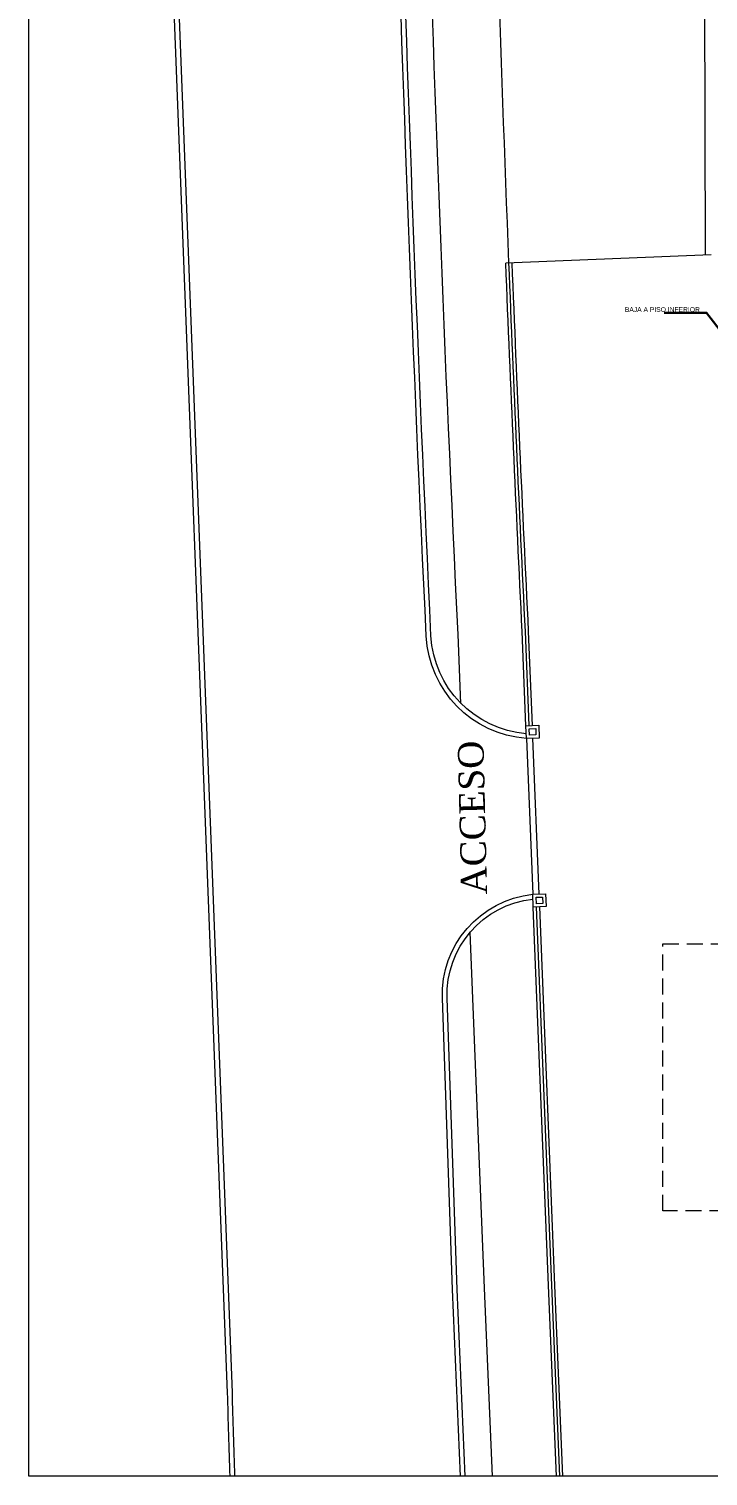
# Model space of a CAD drawing. Header units: millimetres. Extents: x 1010 to 1494, y -119 to 564.
# Drawn here: x 1170.78 to 1191.98, y -119.15 to -73.96 of the extents above; entities that cross this region are included whole.
import ezdxf

# ---------------------------------------------------------------- set-up
doc = ezdxf.new("R2010")
doc.units = ezdxf.units.MM
doc.linetypes.add('HIDDEN', pattern=[0.375, 0.25, -0.125])
doc.layers.add('Arquitectónico Bloqueado', color=9, linetype='Continuous', lineweight=9)
doc.layers.add('AS_DETECCION_P2', color=7, linetype='Continuous', lineweight=30)
doc.styles.get("Standard").update_dxf_attribs({"font": 'arial.ttf'})

# ---------------------------------------------------------------- blocks, each defined once
blk = doc.blocks.new('Base Arquitectónico 2do Piso')
at = {"layer": 'Arquitectónico Bloqueado'}
for p, q in [((1191.832, -64.158), (1191.888, -81.018)), ((1192.068, -81.011), (1185.664, -81.266)), ((1186.31, -96.116), (1186.506, -100.98))]:
    blk.add_line(p, q, dxfattribs=at)
for points in [[(1170.784, -5.291), (1321.02, -5.291), (1321.02, -119.15), (1170.784, -119.15)], [(1186.406, -96.012), (1186.398, -95.812), (1186.597, -95.804), (1186.605, -96.004)], [(1186.618, -101.276), (1186.61, -101.076), (1186.809, -101.068), (1186.818, -101.267)]]:
    blk.add_lwpolyline(points, close=True, dxfattribs=at)
for points in [[(1186.31, -96.116, -0.37809), (1183.181, -92.913, -0.009515), (1181.706, -41.259, -0.006652), (1181.779, -22.185, -0.360031), (1183.837, -19.782), (1189.18, -18.624)], [(1186.304, -95.965, -0.376546), (1183.33, -92.906, -0.009515), (1181.856, -41.257, -0.006652), (1181.929, -22.187, -0.360407), (1183.865, -19.929), (1189.212, -18.771)], [(1185.764, -81.262, -0.007922), (1184.806, -41.231, -0.007055), (1184.899, -21.087), (1189.342, -20.124), (1229.42, -20.097)], [(1184.264, -95.019), (1184.177, -92.868, -0.0102), (1182.706, -41.249, -0.007281), (1182.811, -20.4)], [(1177.059, -119.15, -0.000608), (1176.981, -116.55), (1174.912, -62.825, -0.008888), (1174.576, -25.772), (1174.615, -22.934)], [(1177.209, -119.15, -0.000609), (1177.131, -116.545), (1175.062, -62.82, -0.008888), (1174.725, -25.774), (1174.765, -22.936)], [(1186.294, -95.717), (1186.175, -92.779, -0.00228), (1185.664, -81.266, -0.00228)], [(1186.394, -95.712), (1186.275, -92.775, -0.00228), (1185.764, -81.262, -0.00228)], [(1186.493, -95.708), (1186.375, -92.77, -0.00228), (1185.864, -81.258, -0.00228)]]:
    blk.add_lwpolyline(points, format="xyb", dxfattribs=at)
for points in [[(1186.31, -96.116), (1186.294, -95.717), (1186.693, -95.7), (1186.709, -96.1), (1186.31, -96.116)], [(1186.706, -100.972), (1186.51, -96.108)], [(1186.522, -101.38), (1186.506, -100.98), (1186.905, -100.964), (1186.922, -101.363), (1186.522, -101.38)], [(1187.249, -119.15), (1186.999, -113.203), (1186.522, -101.38)], [(1187.349, -119.15), (1187.099, -113.199), (1186.622, -101.376)], [(1187.449, -119.15), (1187.199, -113.194), (1186.722, -101.372)]]:
    blk.add_lwpolyline(points, dxfattribs=at)
at = {"layer": 'Arquitectónico Bloqueado', "linetype": 'Continuous', "ltscale": 10}
for points in [[(1184.247, -119.15), (1184.001, -113.327), (1183.684, -104.23, -0.393542), (1186.506, -100.98)], [(1184.397, -119.15), (1184.151, -113.322), (1183.834, -104.225, -0.392596), (1186.512, -101.13)]]:
    blk.add_lwpolyline(points, format="xyb", dxfattribs=at)
blk.add_lwpolyline([(1185.248, -119.15), (1185, -113.285), (1184.552, -102.167)], dxfattribs=at)
at = {"layer": 'Arquitectónico Bloqueado', "linetype": 'HIDDEN', "ltscale": 2}
blk.add_lwpolyline([(1190.561, -102.527), (1199.268, -102.527), (1199.268, -110.864), (1190.561, -110.864)], close=True, dxfattribs=at)
at = {"layer": 'Arquitectónico Bloqueado', "lineweight": 40, "insert": (1184.275, -100.999), "char_height": 0.80677, "width": 18.57685, "attachment_point": 1, "rotation": 91.374}
blk.add_mtext('{\\fTimes New Roman|b0|i0|c0|p18;ACCESO}', dxfattribs=at)

msp = doc.modelspace()

# ---------------------------------------------------------------- linework, layer by layer
at = {"layer": 'AS_DETECCION_P2'}
msp.add_lwpolyline([(1193.07723, -84.31166), (1191.93258, -82.81809), (1190.60934, -82.81809)], dxfattribs=at)

# ---------------------------------------------------------------- block references
at = {"layer": 'Arquitectónico Bloqueado', "color": 5}
msp.add_blockref('Base Arquitectónico 2do Piso', (0, 0), dxfattribs=at)

# ---------------------------------------------------------------- texts
at = {"layer": 'AS_DETECCION_P2', "insert": (1189.37993, -82.6432), "char_height": 0.15, "attachment_point": 1}
msp.add_mtext_dynamic_manual_height_columns('BAJA A PISO INFERIOR', width=2.4340461, gutter_width=12.5, heights=[0], dxfattribs=at)

doc.saveas('drawing.dxf')
